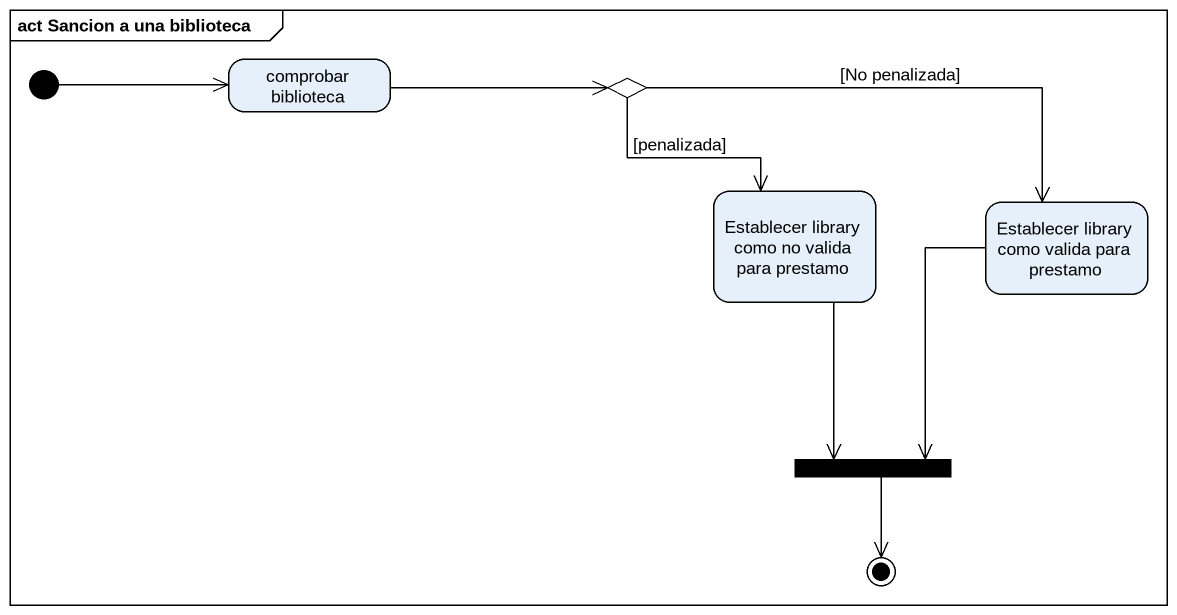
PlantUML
@startuml
mainframe act Sancion a una biblioteca
hide empty description
state "comprobar biblioteca" as comprobar_biblioteca
state choice1 <<choice>>
state "Establecer library como no valida para prestamo" as Establecer_library_como_no
state "Establecer library como valida para prestamo" as Establecer_library_como
state fork1 <<join>>
[*] -right-> comprobar_biblioteca
comprobar_biblioteca -right-> choice1
choice1 --> Establecer_library_como_no : [penalizada]
choice1 -right-> Establecer_library_como : [No penalizada]
Establecer_library_como_no --> fork1
Establecer_library_como --> fork1
fork1 --> [*]
@enduml
